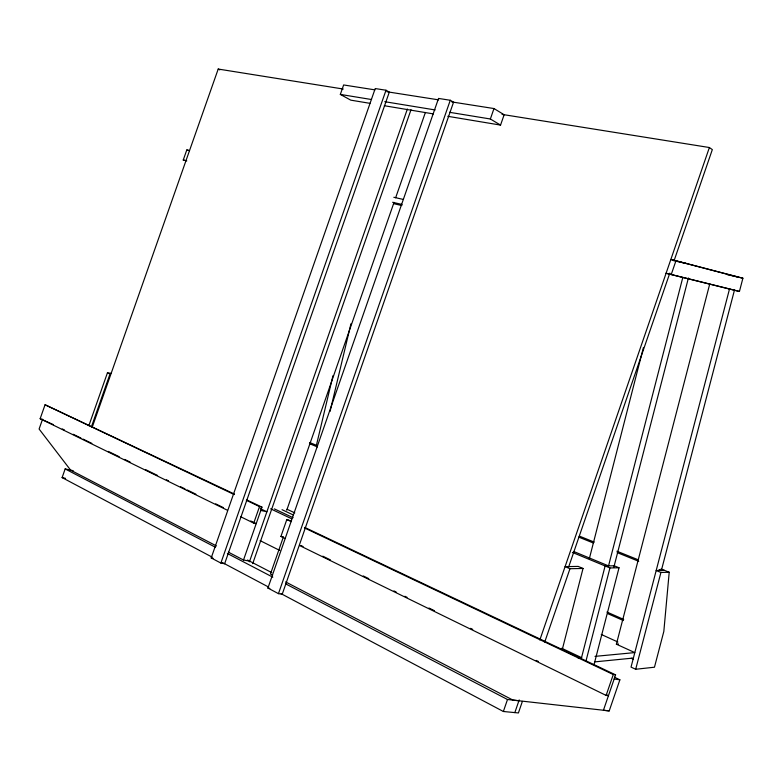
<?xml version="1.0" encoding="UTF-8"?>
<svg xmlns="http://www.w3.org/2000/svg" width="782" height="782" viewBox="0 0 782 782"><rect width="100%" height="100%" fill="white"/><g stroke="black" fill="none" stroke-linecap="round" stroke-linejoin="round"><path stroke-width="1.17" d="M661.073 568.983L669.206 572.258L663.83 631.416L654.466 667.212L635.688 669.265L631.035 667.105L729.616 288.558M316.339 445.574L332.956 375.692M330.072 411.391L350.952 323.748M562.219 649.764L583.03 568.465L578.162 566.412L565.083 566.647L569.97 568.709L583.03 568.465M589.315 558.778L643.439 347.472M581.27 658.649L605.121 565.953L614.212 565.787L619.031 567.771L594.027 664.671M608.445 566.276L682.725 277.766M586.011 660.898L609.95 567.947L619.031 567.771M613.88 567.087L688.414 277.952M594.975 656.372L634.798 652.599L616.382 644.192L709.743 283.964M635.688 669.265L660.927 572.463L669.206 572.258M661.308 570.674L734.542 289.809M739.44 291.461L666.088 273.26L739.44 291.461L742.9 278.206L670.848 259.448L737.866 277.063M299.545 545.523L606.118 695.413L613.284 674.534L615.59 674.856L603.43 710.281L609.217 710.897L619.882 679.812L614.378 677.192M281.119 593.694L503.364 711.493L507.498 699.509L518.916 700.74M514.83 712.607L519.199 699.919M539.844 639.95L709.382 147.524L502.034 114.397M522.376 701.405L518.407 712.949L503.364 711.493M568.475 567.497L669.803 273.123M674.172 260.426L712.324 149.606L709.382 147.524M544.722 642.042L569.97 568.709M671.249 274.472L676.01 260.621M493.98 108.551L504.146 114.739L500.548 125.091L490.353 118.991L493.98 108.551L451.888 101.943M211.199 557.937L375.213 88.552L386.005 90.233L389.309 92.12L224.63 563.744L220.866 563.069L211.199 557.937L213.075 558.28M220.866 563.069L386.005 90.233M240.592 516.697L253.739 523.129L259.516 506.58L261.96 507.127L243.505 560.02L228.373 552.151M249.429 561.818L407.383 109.011M252.703 563.627L411.019 109.715M286.74 510.216L394.04 202.382M395.643 197.768L425.388 112.452M285.313 538.563L280.933 536.423L286.818 519.541L291.471 521.125M283.28 537.244L270.464 574.037L272.625 575.161M267.923 588.054L438.536 98.424L450.276 100.262L453.55 102.207L282.214 594.271L278.451 593.646L267.923 588.054L269.81 588.377M278.451 593.646L450.276 100.262M369.935 103.332L350.756 100.145L340.336 94.417L343.64 84.955L374.91 89.862M227.454 510.275L40.156 418.693L45.063 404.763L234.453 494.077M42.59 419.142L39.1 429.035L70.615 470.129L216.487 545.973M212.069 557.087L62.11 477.597L65.16 468.926L73.195 470.705M88.865 425.633L107.417 372.897L110.936 373.268M186.771 160.887L183.242 160.027L186.781 149.988L189.518 150.603M91.406 426.835L109.998 373.992L107.417 372.897M92.247 427.119L218.207 69.051L343.259 89.031M594.731 661.885L633.381 658.043M578.084 657.975L581.7 657.633M616.382 644.192L618.503 644.006M664.475 570.352L656.176 570.537L660.927 572.463M609.217 710.897L512.933 700.095L285.616 581.916M606.118 695.413L608.435 695.687L606.246 694.621M614.153 679.02L619.882 679.812M386.914 91.748L438.653 99.861M340.336 94.417L371.538 99.529M384.734 101.689L435.144 109.949M449.542 112.305L490.353 118.991M384.314 105.726L433.443 113.918M447.822 116.313L500.548 125.091M243.505 560.02L249.654 561.153M280.933 536.423L283.387 536.931M253.739 523.129L256.193 523.647L250.719 520.968M62.11 477.597L65.561 478.34M260.807 510.431L266.877 511.78L260.279 508.642M393.825 197.289L403.346 199.439M673.302 260.572L686.391 263.534M727.172 274.629L742.9 278.206M392.623 202.284L402.124 204.473M393.542 203.633L401.88 205.558M183.242 160.027L185.979 160.662M40.156 418.693L53.489 424.646M186.781 149.988L189.127 150.574M579.53 536.178L594.252 542.102M616.9 551.212L638.425 559.873M578.67 537.087L593.391 543.021M617.193 552.61L638.718 561.29M659.109 569.511L661.377 570.42M309.594 442.485L317.482 445.74M573.577 551.457L608.543 565.894M309.496 443.658L317.394 446.923M572.395 552.415L609.95 567.947M606.93 612.042L623.694 619.422M607.761 613.655L623.401 620.546M601.241 634.446L617.888 642.012M631.23 658.268L633.449 659.294M287.033 509.258L294.775 512.875M282.038 509.688L293.094 514.879M274.335 508.877L293.094 517.713M270.621 508.828L291.578 518.73M561.681 648.249L581.534 657.642M246.555 499.825L261.96 507.127M304.697 527.4L615.59 674.856M45.063 404.763L234.219 494.566M246.32 500.314L259.516 506.58M286.818 519.541L291.227 521.633M304.462 527.918L613.284 674.534M62.257 428.927L64.447 429.992M73.215 434.274L80.888 438.018M83.078 439.093L91.836 443.374M108.278 451.4L119.235 456.747M124.709 459.425L130.193 462.103M145.53 469.591L157.583 475.485M166.351 479.767L168.541 480.832M180.593 486.717L184.972 488.858M187.162 489.933L195.93 494.214M215.656 503.843L223.32 507.586M300.904 545.484L303.093 546.55M322.79 556.168L330.454 559.912M363.288 575.953L368.752 578.621M393.933 590.918L396.122 591.984M404.871 596.265L407.06 597.331M428.947 608.025L434.421 610.693M470.539 628.337L472.729 629.402M536.208 660.409L538.397 661.484M260.113 540.636L279.77 550.45M247.493 560.039L271.765 572.62M218.207 69.051L219.83 69.901M65.16 468.926L215.49 547.292M227.386 553.49L272.81 577.175M285.782 583.939L507.498 699.509M222.479 562.61L268.167 586.832"/></g></svg>
